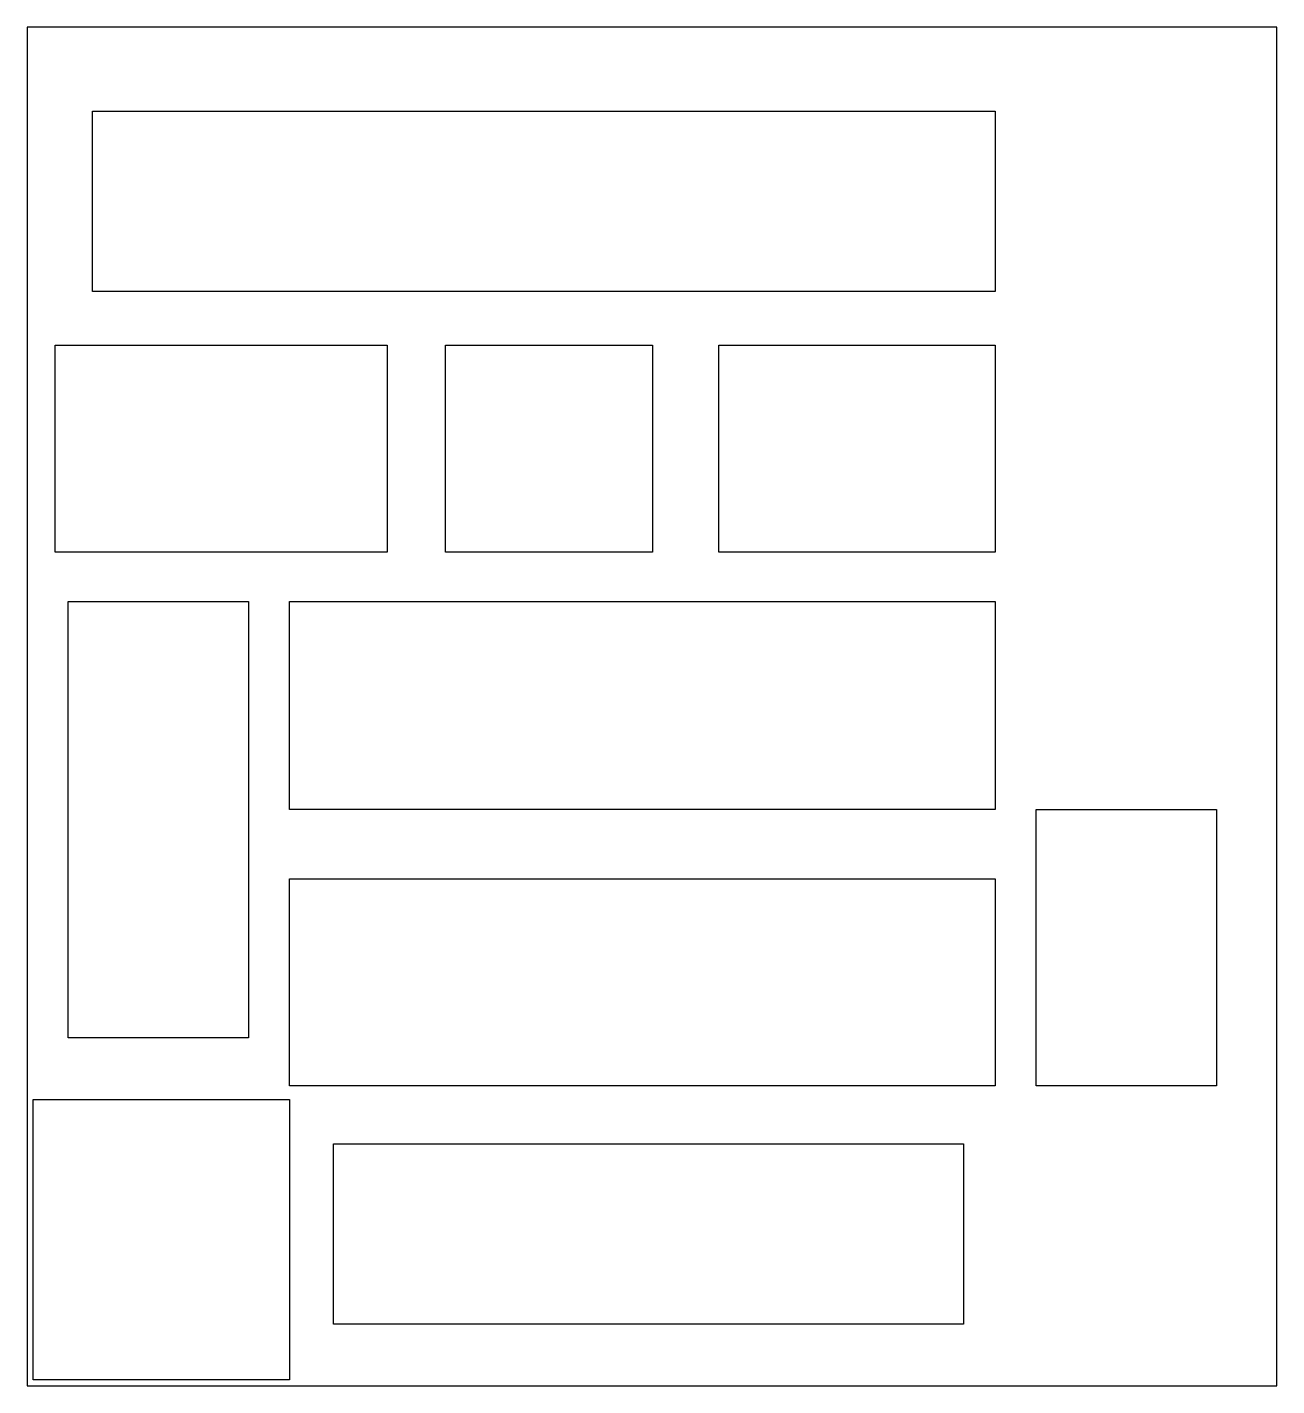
# Model space of a CAD drawing. Header units: inches. Extents: x 0.5 to 3.49, y 0.5 to 3.75.
import ezdxf

# ---------------------------------------------------------------- set-up
doc = ezdxf.new("R2010")
doc.units = ezdxf.units.IN
doc.header["$MEASUREMENT"] = 0
for name, color, linetype in [('Divisória', 3, 'Continuous'), ('Paredes', 1, 'Continuous'), ('Setor', 5, 'Continuous')]:
    doc.layers.add(name, color=color, linetype=linetype)

msp = doc.modelspace()

# ---------------------------------------------------------------- linework, layer by layer
at = {"layer": 'Divisória'}
for points in [[(1.3597, 2.4963), (0.5653, 2.4963), (0.5653, 2.9915), (1.3597, 2.9915)], [(2.8145, 2.4963), (2.1534, 2.4963), (2.1534, 2.9915), (2.8145, 2.9915)], [(2.8145, 1.2193), (1.1258, 1.2193), (1.1258, 1.7145), (2.8145, 1.7145)], [(1.1258, 1.1865), (1.1258, 0.516), (0.5128, 0.516), (0.5128, 1.1865)]]:
    msp.add_lwpolyline(points, close=True, dxfattribs=at)
at = {"layer": 'Paredes'}
msp.add_lwpolyline([(0.4984, 0.5016), (3.4882, 0.5016), (3.4882, 3.7528), (0.4984, 3.7528)], close=True, dxfattribs=at)
at = {"layer": 'Setor'}
for points in [[(2.8145, 3.1204), (0.6549, 3.1204), (0.6549, 3.5516), (2.8145, 3.5516)], [(1.9948, 2.4963), (1.4996, 2.4963), (1.4996, 2.9915), (1.9948, 2.9915)], [(1.0277, 2.3783), (1.0277, 1.3342), (0.5965, 1.3342), (0.5965, 2.3783)], [(2.8145, 1.8811), (1.1258, 1.8811), (1.1258, 2.3783), (2.8145, 2.3783)], [(3.3435, 1.8811), (3.3435, 1.2193), (2.9123, 1.2193), (2.9123, 1.8811)], [(2.7384, 0.6492), (1.2312, 0.6492), (1.2312, 1.0804), (2.7384, 1.0804)]]:
    msp.add_lwpolyline(points, close=True, dxfattribs=at)

doc.saveas('drawing.dxf')
